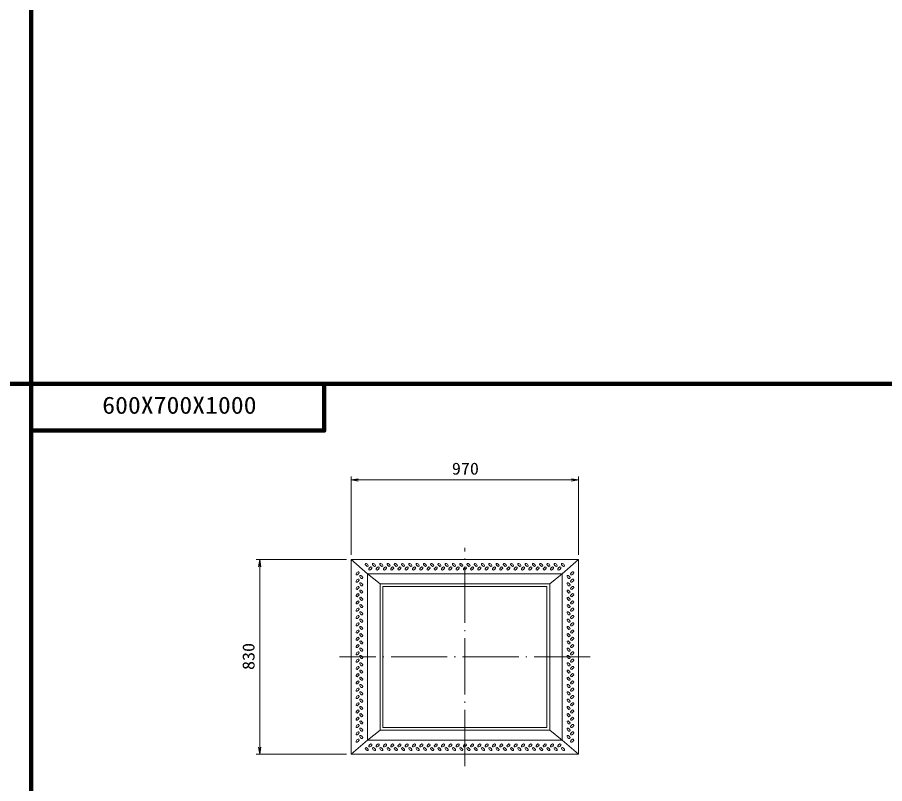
# Model space of a CAD drawing. Units: millimetres, scale not verified. Extents: x -8410 to 41710, y -74801 to 5940.
# Drawn here: x 12051 to 15751, y -49645 to -46378 of the extents above; entities that cross this region are included whole.
import ezdxf
from ezdxf.enums import TextEntityAlignment as Align

# ---------------------------------------------------------------- set-up
doc = ezdxf.new("R2010")
doc.units = ezdxf.units.MM
doc.header["$LTSCALE"] = 20
doc.linetypes.add('LONG_DASHED_DOTTED', pattern=[15.25, 12, -1.5, 0.25, -1.5])
for name, color, linetype, lineweight in [('0-0_グループ[0](0)-D-BMK(0)', 2, 'LONG_DASHED_DOTTED', 13), ('0-1_グループ[0](0)-D-STR(1)', 1, 'Continuous', 13), ('0-2_グループ[0](0)-D-STR-DIM(2)', 7, 'Continuous', 13), ('0-5_グループ[0](0)-D-TTL(5)', 2, 'Continuous', 140)]:
    doc.layers.add(name, color=color, linetype=linetype, lineweight=lineweight)
doc.layers.add('0-6_グループ[0](0)-D-TTL-TXT(6)', color=7, linetype='Continuous')
doc.styles.add('ＭＳ ゴシック', font='')
doc.styles.get('ＭＳ ゴシック').set_extended_font_data('MS Gothic')

msp = doc.modelspace()

# ---------------------------------------------------------------- linework, layer by layer
at = {"layer": '0-0_グループ[0](0)-D-BMK(0)'}
for p, q in [((13960, -49570), (13960, -48640)), ((14495, -49105), (13425, -49105))]:
    msp.add_line(p, q, dxfattribs=at)
at = {"layer": '0-1_グループ[0](0)-D-STR(1)'}
for p, q in [((13475, -48690), (14445, -48690)), ((13475, -49520), (13475, -48690)), ((14445, -48690), (14445, -49520)), ((13545, -48750), (14375, -48750)), ((13545, -49460), (13545, -48750)), ((14375, -48750), (14375, -49460)), ((13598, -48793), (14322, -48793)), ((13598, -49417), (13598, -48793)), ((14322, -48793), (14322, -49417)), ((13610, -48805), (14310, -48805)), ((13610, -49405), (13610, -48805)), ((14310, -48805), (14310, -49405)), ((14322, -49417), (13598, -49417)), ((14310, -49405), (13610, -49405)), ((14375, -49460), (13545, -49460)), ((14445, -49520), (13475, -49520))]:
    msp.add_line(p, q, dxfattribs=at)
for points in [[(13475, -48690), (13545, -48750), (13598, -48793)], [(14445, -48690), (14375, -48750), (14322, -48793)], [(13475, -49520), (13545, -49460), (13598, -49417)], [(14445, -49520), (14375, -49460), (14322, -49417)]]:
    msp.add_lwpolyline(points, dxfattribs=at)
for centre, major_axis in [((13541.5, -48712.25), (-6.01, 6.01)), ((13557, -48727.75), (6.01, 6.01)), ((13572.5, -48712.25), (-6.01, 6.01)), ((13588, -48727.75), (6.01, 6.01)), ((13603.5, -48712.25), (-6.01, 6.01)), ((13619, -48727.75), (6.01, 6.01)), ((13634.5, -48712.25), (-6.01, 6.01)), ((13650, -48727.75), (6.01, 6.01)), ((13665.5, -48712.25), (-6.01, 6.01)), ((13681, -48727.75), (6.01, 6.01)), ((13696.5, -48712.25), (-6.01, 6.01)), ((13712, -48727.75), (6.01, 6.01)), ((13727.5, -48712.25), (-6.01, 6.01)), ((13743, -48727.75), (6.01, 6.01)), ((13758.5, -48712.25), (-6.01, 6.01)), ((13774, -48727.75), (6.01, 6.01)), ((13789.5, -48712.25), (-6.01, 6.01)), ((13805, -48727.75), (6.01, 6.01)), ((13820.5, -48712.25), (-6.01, 6.01)), ((13836, -48727.75), (6.01, 6.01)), ((13851.5, -48712.25), (-6.01, 6.01)), ((13867, -48727.75), (6.01, 6.01)), ((13882.5, -48712.25), (-6.01, 6.01)), ((13898, -48727.75), (6.01, 6.01)), ((13913.5, -48712.25), (-6.01, 6.01)), ((13929, -48727.75), (6.01, 6.01)), ((13944.5, -48712.25), (-6.01, 6.01)), ((13960, -48727.75), (6.01, 6.01)), ((13975.5, -48712.25), (-6.01, 6.01)), ((13991, -48727.75), (6.01, 6.01)), ((14006.5, -48712.25), (-6.01, 6.01)), ((14022, -48727.75), (6.01, 6.01)), ((14037.5, -48712.25), (-6.01, 6.01)), ((14053, -48727.75), (6.01, 6.01)), ((14068.5, -48712.25), (-6.01, 6.01)), ((14084, -48727.75), (6.01, 6.01)), ((14099.5, -48712.25), (-6.01, 6.01)), ((14115, -48727.75), (6.01, 6.01)), ((14130.5, -48712.25), (-6.01, 6.01)), ((14146, -48727.75), (6.01, 6.01)), ((14161.5, -48712.25), (-6.01, 6.01)), ((14177, -48727.75), (6.01, 6.01)), ((14192.5, -48712.25), (-6.01, 6.01)), ((14208, -48727.75), (6.01, 6.01)), ((14223.5, -48712.25), (-6.01, 6.01)), ((14239, -48727.75), (6.01, 6.01)), ((14254.5, -48712.25), (-6.01, 6.01)), ((14270, -48727.75), (6.01, 6.01)), ((14285.5, -48712.25), (-6.01, 6.01)), ((14301, -48727.75), (6.01, 6.01)), ((14316.5, -48712.25), (-6.01, 6.01)), ((14332, -48727.75), (6.01, 6.01)), ((14347.5, -48712.25), (-6.01, 6.01)), ((14363, -48727.75), (6.01, 6.01)), ((14378.5, -48712.25), (-6.01, 6.01)), ((13502.25, -48748.5), (-6.01, -6.01)), ((13517.75, -48764), (-6.01, 6.01)), ((14402.25, -48764), (6.01, -6.01)), ((14417.75, -48748.5), (6.01, 6.01)), ((13502.25, -48779.5), (-6.01, -6.01)), ((13502.25, -48810.5), (-6.01, -6.01)), ((13517.75, -48795), (-6.01, 6.01)), ((14402.25, -48795), (6.01, -6.01)), ((14417.75, -48779.5), (6.01, 6.01)), ((14417.75, -48810.5), (6.01, 6.01)), ((13502.25, -48841.5), (-6.01, -6.01)), ((13517.75, -48826), (-6.01, 6.01)), ((14402.25, -48826), (6.01, -6.01)), ((14417.75, -48841.5), (6.01, 6.01)), ((13502.25, -48872.5), (-6.01, -6.01)), ((13517.75, -48857), (-6.01, 6.01)), ((14402.25, -48857), (6.01, -6.01)), ((14417.75, -48872.5), (6.01, 6.01)), ((13502.25, -48903.5), (-6.01, -6.01)), ((13517.75, -48888), (-6.01, 6.01)), ((13517.75, -48919), (-6.01, 6.01)), ((14402.25, -48888), (6.01, -6.01)), ((14402.25, -48919), (6.01, -6.01)), ((14417.75, -48903.5), (6.01, 6.01)), ((13502.25, -48934.5), (-6.01, -6.01)), ((13517.75, -48950), (-6.01, 6.01)), ((14402.25, -48950), (6.01, -6.01)), ((14417.75, -48934.5), (6.01, 6.01)), ((13502.25, -48965.5), (-6.01, -6.01)), ((13517.75, -48981), (-6.01, 6.01)), ((14402.25, -48981), (6.01, -6.01)), ((14417.75, -48965.5), (6.01, 6.01)), ((13502.25, -48996.5), (-6.01, -6.01)), ((13502.25, -49027.5), (-6.01, -6.01)), ((13517.75, -49012), (-6.01, 6.01)), ((14402.25, -49012), (6.01, -6.01)), ((14417.75, -48996.5), (6.01, 6.01)), ((14417.75, -49027.5), (6.01, 6.01)), ((13502.25, -49058.5), (-6.01, -6.01)), ((13517.75, -49043), (-6.01, 6.01)), ((14402.25, -49043), (6.01, -6.01)), ((14417.75, -49058.5), (6.01, 6.01)), ((13502.25, -49089.5), (-6.01, -6.01)), ((13517.75, -49074), (-6.01, 6.01)), ((13517.75, -49105), (-6.01, 6.01)), ((14402.25, -49074), (6.01, -6.01)), ((14402.25, -49105), (6.01, -6.01)), ((14417.75, -49089.5), (6.01, 6.01)), ((13502.25, -49120.5), (-6.01, -6.01)), ((13517.75, -49136), (-6.01, 6.01)), ((14402.25, -49136), (6.01, -6.01)), ((14417.75, -49120.5), (6.01, 6.01)), ((13502.25, -49151.5), (-6.01, -6.01)), ((13517.75, -49167), (-6.01, 6.01)), ((14402.25, -49167), (6.01, -6.01)), ((14417.75, -49151.5), (6.01, 6.01)), ((13502.25, -49182.5), (-6.01, -6.01)), ((13502.25, -49213.5), (-6.01, -6.01)), ((13517.75, -49198), (-6.01, 6.01)), ((14402.25, -49198), (6.01, -6.01)), ((14417.75, -49182.5), (6.01, 6.01)), ((14417.75, -49213.5), (6.01, 6.01)), ((13502.25, -49244.5), (-6.01, -6.01)), ((13517.75, -49229), (-6.01, 6.01)), ((14402.25, -49229), (6.01, -6.01)), ((14417.75, -49244.5), (6.01, 6.01)), ((13502.25, -49275.5), (-6.01, -6.01)), ((13517.75, -49260), (-6.01, 6.01)), ((13517.75, -49291), (-6.01, 6.01)), ((14402.25, -49260), (6.01, -6.01)), ((14402.25, -49291), (6.01, -6.01)), ((14417.75, -49275.5), (6.01, 6.01)), ((13502.25, -49306.5), (-6.01, -6.01)), ((13517.75, -49322), (-6.01, 6.01)), ((14402.25, -49322), (6.01, -6.01)), ((14417.75, -49306.5), (6.01, 6.01)), ((13502.25, -49337.5), (-6.01, -6.01)), ((13517.75, -49353), (-6.01, 6.01)), ((14402.25, -49353), (6.01, -6.01)), ((14417.75, -49337.5), (6.01, 6.01)), ((13502.25, -49368.5), (-6.01, -6.01)), ((13502.25, -49399.5), (-6.01, -6.01)), ((13517.75, -49384), (-6.01, 6.01)), ((14402.25, -49384), (6.01, -6.01)), ((14417.75, -49368.5), (6.01, 6.01)), ((14417.75, -49399.5), (6.01, 6.01)), ((13502.25, -49430.5), (-6.01, -6.01)), ((13517.75, -49415), (-6.01, 6.01)), ((14402.25, -49415), (6.01, -6.01)), ((14417.75, -49430.5), (6.01, 6.01)), ((13502.25, -49461.5), (-6.01, -6.01)), ((13517.75, -49446), (-6.01, 6.01)), ((14402.25, -49446), (6.01, -6.01)), ((14417.75, -49461.5), (6.01, 6.01)), ((13541.5, -49497.75), (6.01, -6.01)), ((13557, -49482.25), (-6.01, -6.01)), ((13572.5, -49497.75), (6.01, -6.01)), ((13588, -49482.25), (-6.01, -6.01)), ((13603.5, -49497.75), (6.01, -6.01)), ((13619, -49482.25), (-6.01, -6.01)), ((13634.5, -49497.75), (6.01, -6.01)), ((13650, -49482.25), (-6.01, -6.01)), ((13665.5, -49497.75), (6.01, -6.01)), ((13681, -49482.25), (-6.01, -6.01)), ((13696.5, -49497.75), (6.01, -6.01)), ((13712, -49482.25), (-6.01, -6.01)), ((13727.5, -49497.75), (6.01, -6.01)), ((13743, -49482.25), (-6.01, -6.01)), ((13758.5, -49497.75), (6.01, -6.01)), ((13774, -49482.25), (-6.01, -6.01)), ((13789.5, -49497.75), (6.01, -6.01)), ((13805, -49482.25), (-6.01, -6.01)), ((13820.5, -49497.75), (6.01, -6.01)), ((13836, -49482.25), (-6.01, -6.01)), ((13851.5, -49497.75), (6.01, -6.01)), ((13867, -49482.25), (-6.01, -6.01)), ((13882.5, -49497.75), (6.01, -6.01)), ((13898, -49482.25), (-6.01, -6.01)), ((13913.5, -49497.75), (6.01, -6.01)), ((13929, -49482.25), (-6.01, -6.01)), ((13944.5, -49497.75), (6.01, -6.01)), ((13960, -49482.25), (-6.01, -6.01)), ((13975.5, -49497.75), (6.01, -6.01)), ((13991, -49482.25), (-6.01, -6.01)), ((14006.5, -49497.75), (6.01, -6.01)), ((14022, -49482.25), (-6.01, -6.01)), ((14037.5, -49497.75), (6.01, -6.01)), ((14053, -49482.25), (-6.01, -6.01)), ((14068.5, -49497.75), (6.01, -6.01)), ((14084, -49482.25), (-6.01, -6.01)), ((14099.5, -49497.75), (6.01, -6.01)), ((14115, -49482.25), (-6.01, -6.01)), ((14130.5, -49497.75), (6.01, -6.01)), ((14146, -49482.25), (-6.01, -6.01)), ((14161.5, -49497.75), (6.01, -6.01)), ((14177, -49482.25), (-6.01, -6.01)), ((14192.5, -49497.75), (6.01, -6.01)), ((14208, -49482.25), (-6.01, -6.01)), ((14223.5, -49497.75), (6.01, -6.01)), ((14239, -49482.25), (-6.01, -6.01)), ((14254.5, -49497.75), (6.01, -6.01)), ((14270, -49482.25), (-6.01, -6.01)), ((14285.5, -49497.75), (6.01, -6.01)), ((14301, -49482.25), (-6.01, -6.01)), ((14316.5, -49497.75), (6.01, -6.01)), ((14332, -49482.25), (-6.01, -6.01)), ((14347.5, -49497.75), (6.01, -6.01)), ((14363, -49482.25), (-6.01, -6.01)), ((14378.5, -49497.75), (6.01, -6.01))]:
    msp.add_ellipse(centre, major_axis=major_axis, ratio=0.529412, dxfattribs=at)
at = {"layer": '0-2_グループ[0](0)-D-STR-DIM(2)'}
for p, q in [((13475, -48670), (13475, -48335)), ((13475, -48350), (14445, -48350)), ((14445, -48670), (14445, -48335)), ((13455, -48690), (13070, -48690)), ((13085, -49520), (13085, -48690)), ((13455, -49520), (13070, -49520))]:
    msp.add_line(p, q, dxfattribs=at)
for points in [[(13505, -48345), (13475, -48350), (13505, -48355)], [(14415, -48355), (14445, -48350), (14415, -48345)], [(13090, -48720), (13085, -48690), (13080, -48720)], [(13080, -49490), (13085, -49520), (13090, -49490)]]:
    msp.add_lwpolyline(points, dxfattribs=at)
at = {"layer": '0-5_グループ[0](0)-D-TTL(5)'}
for p, q in [((12110, -47940), (12110, -32190)), ((12110, -53190), (12110, -37440)), ((12110, -58440), (12110, -42690)), ((8410, -47940), (34310, -47940)), ((8410, -47940), (34310, -47940)), ((8410, -47940), (34310, -47940)), ((8410, -47940), (34310, -47940)), ((12110, -74801.43), (12110, -47940)), ((13360, -48140), (13360, -47940)), ((12110, -48140), (13360, -48140))]:
    msp.add_line(p, q, dxfattribs=at)
msp.add_lwpolyline([(12110, -48140), (13360, -48140), (13360, -47940)], dxfattribs=at)
msp.add_lwpolyline([(12110, -48140), (13360, -48140), (13360, -47940)], dxfattribs=at)
msp.add_lwpolyline([(12110, -48140), (13360, -48140), (13360, -47940)], dxfattribs=at)

# ---------------------------------------------------------------- texts
at = {"layer": '0-2_グループ[0](0)-D-STR-DIM(2)', "style": 'ＭＳ ゴシック', "width": 1.1}
msp.add_text('970', height=51.32, dxfattribs=at).set_placement((13904.7, -48343), align=Align.BOTTOM_LEFT)
msp.add_text('830', height=51.32, rotation=90, dxfattribs=at).set_placement((13078, -49160.3), align=Align.BOTTOM_LEFT)
at = {"layer": '0-6_グループ[0](0)-D-TTL-TXT(6)', "style": 'ＭＳ ゴシック', "width": 1.1}
msp.add_text('600X700X1000', height=73.31, dxfattribs=at).set_placement((12413, -48090), align=Align.BOTTOM_LEFT)

doc.saveas('drawing.dxf')
